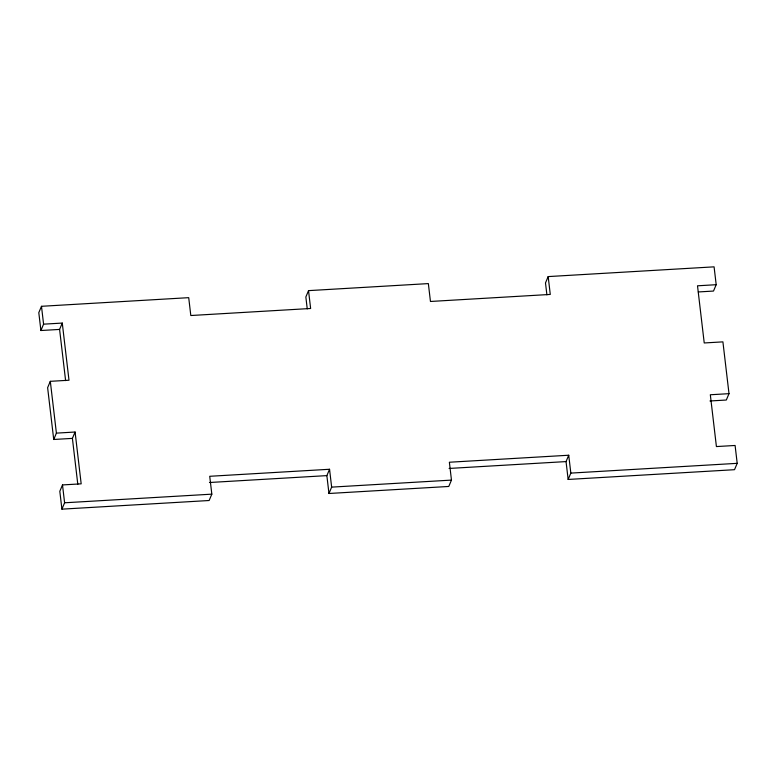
<?xml version="1.0" encoding="UTF-8"?>
<svg xmlns="http://www.w3.org/2000/svg" width="776" height="776" viewBox="0 0 776 776"><rect width="100%" height="100%" fill="white"/><g stroke="black" fill="none" stroke-linecap="round" stroke-linejoin="round"><path stroke-width="1.16" d="M698.322 291.951L713.503 291.058L716.19 284.705L714.085 266.847L548.176 276.586L550.281 294.434L430.457 301.466L428.352 283.599L308.528 290.631L310.633 308.489L190.809 315.522L188.714 297.664L41.487 306.297L38.8 312.65L40.905 330.518L59.587 329.422L62.274 323.068L43.582 324.164L40.905 330.518M62.274 323.068L68.996 380.23L50.314 381.326L47.627 387.68L53.719 439.478L72.401 438.382L75.088 432.028L56.405 433.124L53.719 439.478M75.088 432.028L81.179 483.836L62.497 484.932L59.81 491.286L61.915 509.153L209.142 500.51L211.829 494.157L209.724 476.289L329.548 469.267L331.643 487.124L328.966 493.488L448.78 486.455L451.467 480.101L449.372 462.234L568.73 455.231L570.835 473.098L568.148 479.452L734.513 469.693L737.2 463.34L735.095 445.472L716.413 446.569L710.321 394.761L729.003 393.665L722.912 341.867L704.23 342.963L697.508 285.801L716.19 284.705M61.915 509.153L64.602 502.79L62.497 484.932M308.528 290.631L305.851 296.985L307.248 308.897M328.966 493.488L326.861 475.62L329.548 469.267M548.176 276.586L545.489 282.939L546.896 294.841M568.148 479.452L566.043 461.584L568.73 455.231M729.003 393.665L726.317 400.028L709.972 400.979M209.462 482.507L326.861 475.62M449.091 468.452L566.043 461.584M64.602 502.79L211.829 494.157M331.643 487.124L451.467 480.101M570.835 473.098L737.2 463.34M59.587 329.422L65.611 380.628M72.401 438.382L77.804 484.302M41.487 306.297L43.582 324.164M50.314 381.326L56.405 433.124"/></g></svg>
